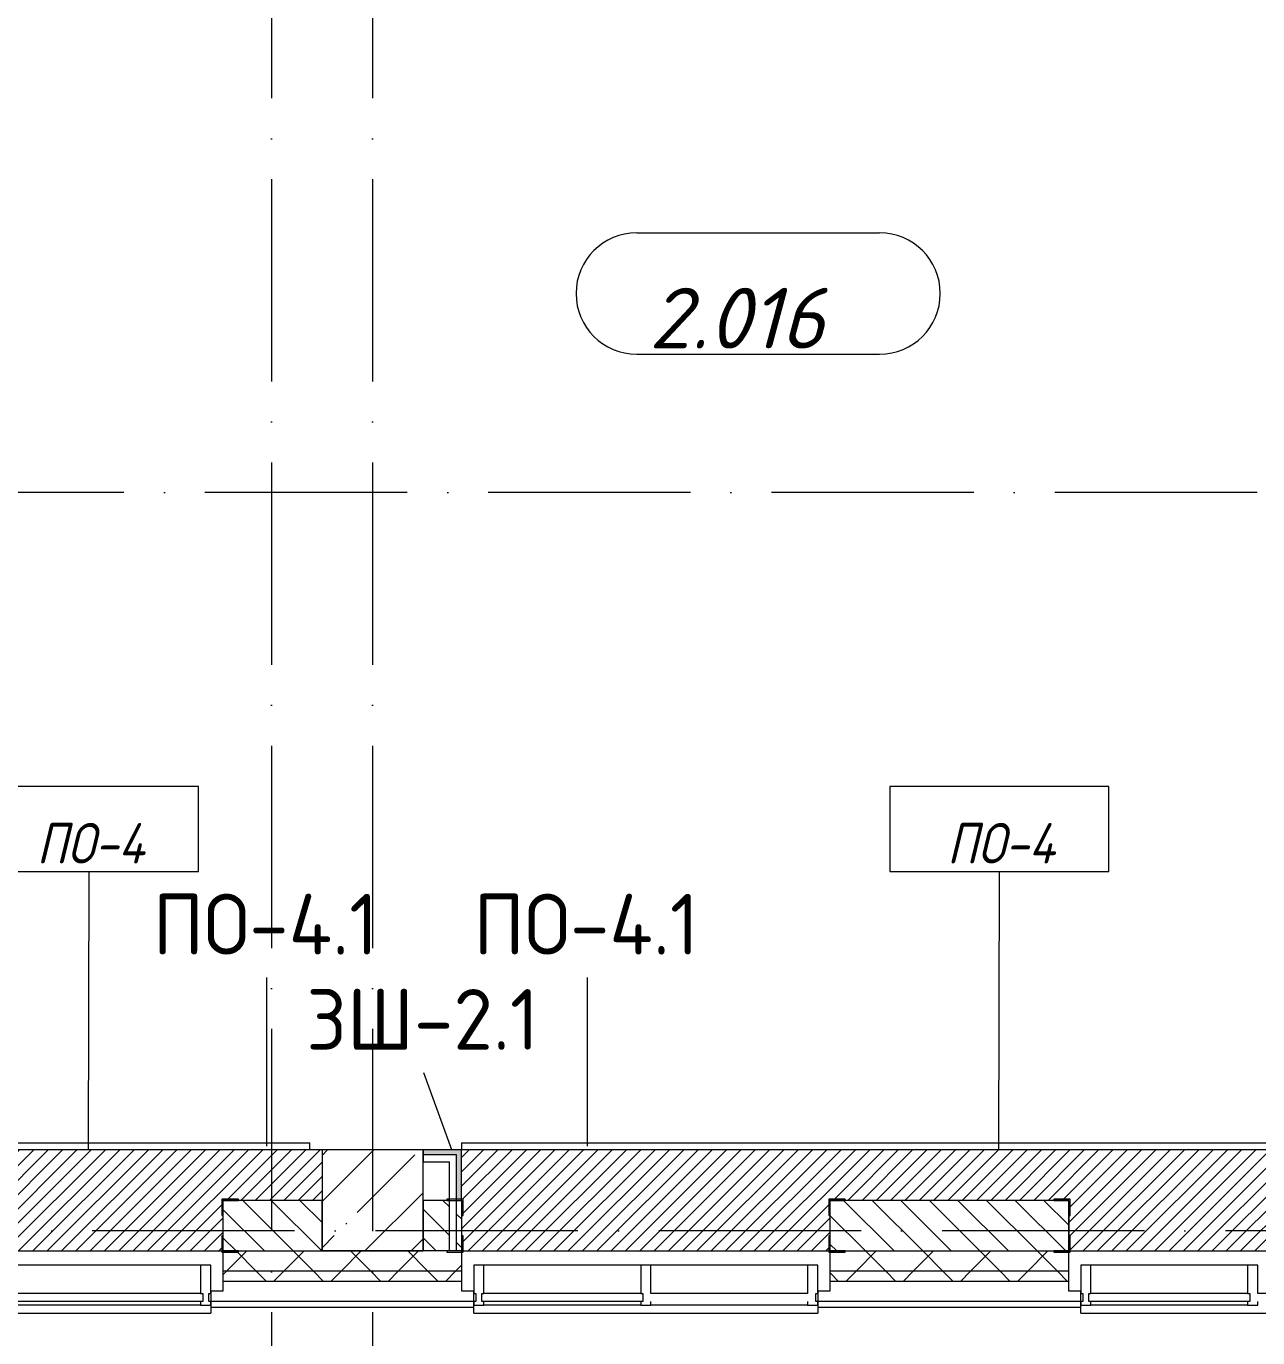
# Model space of a CAD drawing. Header units: millimetres. Extents: x -6467 to 106027, y -7090 to 195095.
# Drawn here: x 55788 to 61875, y 54752 to 61235 of the extents above; entities that cross this region are included whole.
import ezdxf

# ---------------------------------------------------------------- set-up
doc = ezdxf.new("R2010")
doc.units = ezdxf.units.MM
doc.linetypes.add('50_200_ШТРИХ_1Т_ш5_п1_п1_', pattern=[1400, 1000, -200, 0, -200])
for name, color, linetype, lineweight, true_color in [('A-AREA-IDEN-1', 7, 'Continuous', 9, 0xaaaaaa), ('A-FLOR-PATT-1', 7, 'Continuous', 5, 0xd61c12), ('A-GENM-1', 7, 'Continuous', 9, 0xaaaaaa), ('A-GENM-2', 7, 'Continuous', 20, 0xaaaaaa), ('A-WALL-1', 7, 'Continuous', 5, 0x77b143), ('Оси-3', 7, '50_200_ШТРИХ_1Т_ш5_п1_п1_', 9, 0xaaaaaa)]:
    doc.layers.add(name, color=color, linetype=linetype, lineweight=lineweight, true_color=true_color)
for name, color, linetype, lineweight in [('A-FLOR', 7, 'Continuous', 9), ('A-FLOR-IDEN', 7, 'Continuous', 9), ('A-GLAZ', 7, 'Continuous', 5), ('A-GLAZ-CWMG', 7, 'Continuous', 9), ('A-GLAZ-CWMG-1', 7, 'Continuous', 20), ('A-WALL', 7, 'Continuous', 5), ('A-WALL-FNSH-1', 7, 'Continuous', 5), ('A-WALL-IDEN', 7, 'Continuous', 9), ('I-WALL', 7, 'Continuous', 5), ('S-COLS-1', 7, 'Continuous', 5)]:
    doc.layers.add(name, color=color, linetype=linetype, lineweight=lineweight)
doc.styles.add('GOST Common', font='', dxfattribs={"height": 300})
doc.styles.add('GOST Common_I', font='', dxfattribs={"width": 0.9, "height": 200})
doc.styles.add('ISOCPEUR_I', font='isocpeui.ttf', dxfattribs={"height": 300})
doc.styles.get('GOST Common').set_extended_font_data('GOST Common')
doc.styles.get('GOST Common_I').set_extended_font_data('GOST Common', italic=True)
pattern_1 = [(135, (0, 0), (-70.71068, -70.71068), [])]
pattern_2 = [(45, (0, 0), (-141.42136, 141.42136), []), (135, (0, 0), (-141.42136, -141.42136), [])]

# ---------------------------------------------------------------- blocks, each defined once
blk = doc.blocks.new('Прямоугольный импост - Импост структурный с накладкой - 180мм-22437098-АИ_План этажа Радиаторы_2')
at = {"layer": 'A-GLAZ-CWMG-1'}
for p, q in [((-50, 0), (-50, 17)), ((-50, 17), (0, 17)), ((-40, 0), (-50, 0)), ((-40, -40), (-40, 0)), ((0, 0), (-10, 0)), ((-10, 0), (-10, -40)), ((0, 17), (0, 0)), ((-50, -180), (-50, -40)), ((-50, -40), (-40, -40)), ((-10, -40), (0, -40)), ((0, -40), (0, -180)), ((0, -180), (-50, -180))]:
    blk.add_line(p, q, dxfattribs=at)
blk = doc.blocks.new('Прямоугольный импост - Импост структурный с накладкой - 180мм-22437089-АИ_План этажа Радиаторы_2')
at = {"layer": 'A-GLAZ-CWMG'}
for p, q in [((47650, 55111), (46050, 55111)), ((47650, 54931), (46050, 54931)), ((47650, 54914), (46050, 54914))]:
    blk.add_line(p, q, dxfattribs=at)
blk = doc.blocks.new('Прямоугольный импост - Импост структурный с накладкой - 180мм-22437111-АИ_План этажа Радиаторы_2')
at = {"layer": 'A-GLAZ-CWMG-1'}
for p, q in [((-50, 0), (-50, 17)), ((-50, 17), (0, 17)), ((0, 0), (-10, 0)), ((-10, 0), (-10, -40)), ((0, 17), (0, 0)), ((-50, -180), (-50, -40)), ((-10, -40), (0, -40)), ((0, -40), (0, -180)), ((0, -180), (-50, -180))]:
    blk.add_line(p, q, dxfattribs=at)
blk = doc.blocks.new('Прямоугольный импост - Импост структурный с накладкой - 180мм-V231-АИ_План этажа Радиаторы_2')
at = {"layer": 'A-GLAZ-CWMG'}
for p, q in [((49825, 55111), (49050, 55111)), ((49825, 54931), (49050, 54931)), ((49825, 54914), (49050, 54914))]:
    blk.add_line(p, q, dxfattribs=at)
blk = doc.blocks.new('Прямоугольный импост - Импост структурный с накладкой - 180мм-V232-АИ_План этажа Радиаторы_2')
at = {"layer": 'A-GLAZ-CWMG'}
for p, q in [((6637, 55111), (5862, 55111)), ((6637, 54914), (5862, 54914))]:
    blk.add_line(p, q, dxfattribs=at)
blk = doc.blocks.new('Прямоугольный импост - Импост структурный с накладкой - 180мм-V237-АИ_План этажа Радиаторы_2')
at = {"layer": 'A-GLAZ-CWMG-1'}
for p, q in [((-25, 0), (-25, 17)), ((-25, 17), (25, 17)), ((-15, 0), (-25, 0)), ((-15, -40), (-15, 0)), ((25, 17), (25, 0)), ((-25, -180), (-25, -40)), ((-25, -40), (-15, -40)), ((25, -40), (25, -180)), ((25, -180), (-25, -180))]:
    blk.add_line(p, q, dxfattribs=at)
blk = doc.blocks.new('Прямоугольный импост - Импост структурный с накладкой - 180мм-22437157-АИ_План этажа Радиаторы_2')
at = {"layer": 'A-GLAZ-CWMG-1'}
for p, q in [((0, 17), (-50, 17)), ((-50, 17), (-50, 0)), ((-50, 0), (-40, 0)), ((-40, 0), (-40, -40)), ((-10, -40), (-10, 0)), ((-10, 0), (0, 0)), ((0, 0), (0, 17)), ((-40, -40), (-50, -40)), ((-50, -40), (-50, -180)), ((0, -40), (-10, -40)), ((0, -180), (0, -40)), ((-50, -180), (0, -180))]:
    blk.add_line(p, q, dxfattribs=at)
blk = doc.blocks.new('Фахверк _газобетон торцы_355 - Фахверк _газобетон торцы_-25574823-АИ_План этажа Радиаторы_2')
at = {"layer": 'A-GENM-2'}
for p, q in [((89406, 11134.7), (89325, 11134.7)), ((89325, 11134.7), (89325, 11128.7)), ((89325, 11128.7), (89400, 11128.7)), ((89400, 11128.7), (89400, 11053.7)), ((89406, 11053.7), (89406, 11134.7)), ((89400, 11053.7), (89406, 11053.7)), ((89400, 10953.7), (89400, 10878.7)), ((89406, 10953.7), (89400, 10953.7)), ((89406, 10872.7), (89406, 10953.7)), ((89400, 10878.7), (89325, 10878.7)), ((89325, 10878.7), (89325, 10872.7)), ((89325, 10872.7), (89406, 10872.7))]:
    blk.add_line(p, q, dxfattribs=at)
blk = doc.blocks.new('Фахверк _газобетон торцы_357 - Фахверк _газобетон торцы_-25574863-АИ_План этажа Радиаторы_2')
at = {"layer": 'A-GENM-2'}
for p, q in [((89406, 11134.7), (89325, 11134.7)), ((89325, 11134.7), (89325, 11128.7)), ((89325, 11128.7), (89400, 11128.7)), ((89400, 11128.7), (89400, 11053.7)), ((89406, 11053.7), (89406, 11134.7)), ((89400, 11053.7), (89406, 11053.7)), ((89400, 10953.7), (89400, 10878.7)), ((89406, 10953.7), (89400, 10953.7)), ((89406, 10872.7), (89406, 10953.7)), ((89400, 10878.7), (89325, 10878.7)), ((89325, 10878.7), (89325, 10872.7)), ((89325, 10872.7), (89406, 10872.7))]:
    blk.add_line(p, q, dxfattribs=at)
blk = doc.blocks.new('Фахверк _газобетон торцы_358 - Фахверк _газобетон торцы_-25574883-АИ_План этажа Радиаторы_2')
at = {"layer": 'A-GENM-2'}
for p, q in [((89406, 156989.3), (89325, 156989.3)), ((89325, 156989.3), (89325, 156983.3)), ((89325, 156983.3), (89400, 156983.3)), ((89400, 156983.3), (89400, 156908.3)), ((89406, 156908.3), (89406, 156989.3)), ((89400, 156908.3), (89406, 156908.3)), ((89406, 156808.3), (89400, 156808.3)), ((89400, 156808.3), (89400, 156733.3)), ((89406, 156727.3), (89406, 156808.3)), ((89400, 156733.3), (89325, 156733.3)), ((89325, 156733.3), (89325, 156727.3)), ((89325, 156727.3), (89406, 156727.3))]:
    blk.add_line(p, q, dxfattribs=at)
blk = doc.blocks.new('Фахверк _газобетон торцы_706 - Фахверк _газобетон торцы_-25597288-АИ_План этажа Радиаторы_2')
at = {"layer": 'A-GENM-2'}
for p, q in [((89406, 156989.3), (89325, 156989.3)), ((89325, 156989.3), (89325, 156983.3)), ((89325, 156983.3), (89400, 156983.3)), ((89400, 156983.3), (89400, 156908.3)), ((89406, 156908.3), (89406, 156989.3)), ((89400, 156908.3), (89406, 156908.3)), ((89406, 156808.3), (89400, 156808.3)), ((89400, 156808.3), (89400, 156733.3)), ((89406, 156727.3), (89406, 156808.3)), ((89400, 156733.3), (89325, 156733.3)), ((89325, 156733.3), (89325, 156727.3)), ((89325, 156727.3), (89406, 156727.3))]:
    blk.add_line(p, q, dxfattribs=at)
blk = doc.blocks.new('Отлив_СКБ - Отлив витража-V397-АИ_План этажа Радиаторы_2')
at = {"layer": 'A-GLAZ'}
for p, q in [((0, 69), (0, 100)), ((1700, 100), (0, 100)), ((1700, 100), (1700, 69)), ((50, 2), (1650, 2)), ((1650, 0), (50, 0))]:
    blk.add_line(p, q, dxfattribs=at)
blk = doc.blocks.new('Отлив_СКБ - Отлив витража-V398-АИ_План этажа Радиаторы_2')
at = {"layer": 'A-GLAZ'}
for p, q in [((0, 69), (0, 100)), ((1700, 100), (0, 100)), ((1700, 100), (1700, 69)), ((875, 2), (1650, 2)), ((825, 0), (50, 0)), ((1650, 0), (875, 0))]:
    blk.add_line(p, q, dxfattribs=at)
blk = doc.blocks.new('AAR_СКБ_Марка_помещения_1_5 ммп - Номер-27962133-АИ_План этажа Радиаторы_2')
at = {"layer": 'A-AREA-IDEN-1'}
for p, q in [((-2.987, 3), (3.013, 3)), ((-2.987, 0), (3.013, 0))]:
    blk.add_line(p, q, dxfattribs=at)
for centre, start, end in [((-2.987, 1.5), 90, 270), ((3.013, 1.5), 270, 90)]:
    blk.add_arc(centre, 1.5, start, end, dxfattribs=at)
blk = doc.blocks.new('AAR_СКБ_Марка_Перекрытия_1 мм - Марка пола-27961726-АИ_План этажа Радиаторы_2')
at = {"layer": 'A-FLOR-IDEN'}
for p, q in [((2.723, 2.101), (-2.69, 2.101)), ((-2.69, 2.101), (-2.69, 0)), ((2.723, 0), (2.723, 2.101)), ((-2.69, 0), (2.723, 0))]:
    blk.add_line(p, q, dxfattribs=at)

msp = doc.modelspace()

# ---------------------------------------------------------------- hatches: boundary and pattern name
at = {"layer": 'A-FLOR-PATT-1'}
h = msp.add_hatch(dxfattribs=at)
h.set_pattern_fill('FP_325', color=256, style=0, pattern_type=2)
h.set_pattern_definition([(45, (56000.224, 55431.04), (-35.3553, 35.3553), [])])
h.paths.add_polyline_path([(56755.4, 55181), (56755.4, 55256), (56760.4, 55256), (56760.4, 55356), (56755.4, 55356), (56755.4, 55437), (56836.4, 55437), (56836.4, 55431), (57250, 55431), (57250, 55681), (54940.4, 55681), (54941.4, 55437), (54947.4, 55437), (54947.4, 55356), (54941.4, 55356), (54941.4, 55256), (54947.4, 55256), (54947.4, 55181), (55980.4, 55181)])
h = msp.add_hatch(dxfattribs=at)
h.set_pattern_fill('FP_382', color=256, style=0, pattern_type=2)
h.set_pattern_definition([(45, (58999.776, 55431.04), (-35.35534, 35.35534), [])])
h.paths.add_polyline_path([(59302.4, 55181), (59755.4, 55181.8), (59755.4, 55256), (59760.4, 55256), (59760.4, 55356), (59755.4, 55356), (59755.4, 55437), (59836.4, 55437), (59836.4, 55431), (60866.4, 55431), (60866.4, 55437), (60947.4, 55437), (60947.4, 55356), (60941.4, 55356), (60941.4, 55256), (60947.4, 55256), (60947.4, 55181), (62755.4, 55181), (62755.4, 55256), (62760.4, 55256), (62760.4, 55356), (62755.4, 55356), (62755.4, 55437), (62836.4, 55437), (62836.4, 55431), (63250, 55431), (63250, 55681), (57940, 55681), (57941.4, 55437), (57947.4, 55437), (57947.4, 55356), (57941.4, 55356), (57941.4, 55256), (57947.4, 55256), (57947.4, 55181), (58471.9, 55181)])
at = {"layer": 'A-WALL'}
h = msp.add_hatch(dxfattribs=at)
h.set_pattern_fill('FP_125', color=256, style=0, pattern_type=2)
h.set_pattern_definition(pattern_2)
h.paths.add_polyline_path([(74400, 55081), (74400, 55181), (68087, 55181), (68087, 55081), (74350, 55081)])
h.paths.add_polyline_path([(65946.4, 55081), (66450, 55081), (66450, 55181), (64968.4, 55181), (64968.4, 55081), (65115.9, 55081)])
h.paths.add_polyline_path([(63968.4, 55081), (63968.4, 55181), (62760.4, 55181), (62760.4, 55081), (63870.1, 55081)])
h.paths.add_polyline_path([(66950, 55081), (67212, 55081), (67212, 55181), (66950, 55181), (66950, 55169.4)])
h.paths.add_polyline_path([(59760.4, 55081), (60940.4, 55081), (60940.4, 55181), (59760.4, 55181)])
h.paths.add_polyline_path([(57940.4, 55081), (57940.4, 55181), (56760.4, 55181), (56760.4, 55081), (57641.4, 55081)])
h.paths.add_polyline_path([(54734.6, 55081), (54940.4, 55081), (54940.4, 55181), (53760.4, 55181), (53760.4, 55081), (54319.4, 55081)])
h.paths.add_polyline_path([(51827.9, 55081), (51940.4, 55081), (51940.4, 55181), (50760.4, 55181), (50760.4, 55081), (50997.4, 55081)])
h.paths.add_polyline_path([(47760.4, 55081), (48940.4, 55081), (48940.4, 55181), (47760.4, 55181)])
h.paths.add_polyline_path([(45599.2, 55081), (45940.4, 55081), (45940.4, 55181), (44460.4, 55181), (44460.4, 55081), (45183.9, 55081)])
h.paths.add_polyline_path([(41861.9, 55081), (42640.4, 55081), (42640.4, 55181), (41460.4, 55181), (41460.4, 55081)])
h.paths.add_polyline_path([(39640.4, 55081), (39640.4, 55181), (38460.4, 55181), (38460.4, 55081), (39370.4, 55081)])
h.paths.add_polyline_path([(36640.4, 55081), (36640.4, 55181), (35460.4, 55181), (35460.4, 55081), (36463.7, 55081)])
h.paths.add_polyline_path([(32726.4, 55081), (33640.4, 55081), (33640.4, 55181), (32460.4, 55181), (32460.4, 55081)])
h.paths.add_polyline_path([(30640.4, 55081), (30640.4, 55181), (29460.4, 55181), (29460.4, 55081), (30234.9, 55081)])
h.paths.add_polyline_path([(26400, 55081), (27640.4, 55081), (27640.4, 55181), (26400, 55181)])
h.paths.add_polyline_path([(23590.9, 55081), (24700, 55081), (24700, 55181), (23400, 55181), (23400, 55081)])
h.paths.add_polyline_path([(21514.7, 55081), (21700, 55081), (21700, 55181), (20400, 55181), (20400, 55081), (21099.4, 55081)])
h.paths.add_polyline_path([(17400, 55081), (18700, 55081), (18700, 55181), (17400, 55181)])
h.paths.add_polyline_path([(16116.5, 55081), (16525, 55081), (16525, 55181), (6687, 55181), (6687, 55081), (14455.5, 55081)])
h.paths.add_polyline_path([(5812, 55081), (5812, 55181), (-2450, 55181), (-2450, 55081), (2828.5, 55081)])
h = msp.add_hatch(dxfattribs=at)
h.set_pattern_fill('FP_125', color=256, style=0, pattern_type=2)
h.set_pattern_definition(pattern_2)
h.paths.add_polyline_path([(74350, 55031), (74350, 55081), (68087, 55081), (68087, 55031), (74251.4, 55031)])
h.paths.add_polyline_path([(67212, 55031), (67212, 55081), (66950, 55081), (66950, 55031)])
h.paths.add_polyline_path([(66450, 55031), (66450, 55081), (64968.4, 55081), (64968.4, 55031), (65946.4, 55031)])
h.paths.add_polyline_path([(63870.1, 55031), (63968.4, 55031), (63968.4, 55081), (62760.4, 55081), (62760.4, 55031), (63454.9, 55031)])
h.paths.add_polyline_path([(60940.4, 55031), (60940.4, 55081), (59760.4, 55081), (59760.4, 55031), (60132.9, 55031)])
h.paths.add_polyline_path([(57641.4, 55031), (57940.4, 55031), (57940.4, 55081), (56760.4, 55081), (56760.4, 55031), (56810.9, 55031)])
h.paths.add_polyline_path([(54734.6, 55031), (54940.4, 55031), (54940.4, 55081), (53760.4, 55081), (53760.4, 55031), (54319.4, 55031)])
h.paths.add_polyline_path([(51940.4, 55031), (51940.4, 55081), (50760.4, 55081), (50760.4, 55031), (51827.9, 55031)])
h.paths.add_polyline_path([(47760.4, 55031), (48940.4, 55031), (48940.4, 55081), (47760.4, 55081)])
h.paths.add_polyline_path([(45599.2, 55031), (45940.4, 55031), (45940.4, 55081), (44460.4, 55081), (44460.4, 55031), (45183.9, 55031)])
h.paths.add_polyline_path([(42640.4, 55031), (42640.4, 55081), (41460.4, 55081), (41460.4, 55031), (41861.9, 55031)])
h.paths.add_polyline_path([(39370.4, 55031), (39640.4, 55031), (39640.4, 55081), (38460.4, 55081), (38460.4, 55031), (38539.9, 55031)])
h.paths.add_polyline_path([(36463.7, 55031), (36640.4, 55031), (36640.4, 55081), (35460.4, 55081), (35460.4, 55031), (36048.4, 55031)])
h.paths.add_polyline_path([(33640.4, 55031), (33640.4, 55081), (32460.4, 55081), (32460.4, 55031), (33556.9, 55031)])
h.paths.add_polyline_path([(29460.4, 55031), (30640.4, 55031), (30640.4, 55081), (29460.4, 55081)])
h.paths.add_polyline_path([(26400, 55031), (27640.4, 55031), (27640.4, 55081), (26400, 55081)])
h.paths.add_polyline_path([(23400, 55031), (24700, 55031), (24700, 55081), (23400, 55081)])
h.paths.add_polyline_path([(21099.4, 55031), (21700, 55031), (21700, 55081), (20400, 55081), (20400, 55031)])
h.paths.add_polyline_path([(16525, 55031), (16525, 55081), (6687, 55081), (6687, 55031), (16116.5, 55031)])
h.paths.add_polyline_path([(18607.9, 55031), (18700, 55031), (18700, 55081), (17400, 55081), (17400, 55031), (17777.5, 55031)])
h.paths.add_polyline_path([(5812, 55031), (5812, 55081), (-2550, 55081), (-2550, 55031), (2828.5, 55031)])
at = {"layer": 'A-WALL-1'}
for points in [[(57915, 55656), (57940, 55656), (57940, 55681), (57750, 55681), (57750, 55656)], [(57940, 55431), (57940, 55656), (57915, 55656), (57915, 55431)]]:
    msp.add_hatch(color=256, dxfattribs=at).paths.add_polyline_path(points)
at = {"layer": 'I-WALL'}
h = msp.add_hatch(dxfattribs=at)
h.set_pattern_fill('FP_2', color=256, style=0, pattern_type=2)
h.set_pattern_definition(pattern_1)
h.paths.add_polyline_path([(54880.4, 55181), (54880.4, 55431), (54750, 55431), (54750, 55181)])
h.paths.add_polyline_path([(54940.4, 55181), (54940.4, 55431), (54915.4, 55431), (54915.4, 55181)])
h.paths.add_polyline_path([(56810.9, 55181), (57250, 55181), (57250, 55431), (56760.4, 55431), (56760.4, 55181)])
h = msp.add_hatch(dxfattribs=at)
h.set_pattern_fill('FP_2', color=256, style=0, pattern_type=2)
h.set_pattern_definition(pattern_1)
h.paths.add_polyline_path([(66450, 55181), (66450, 55431), (64968.4, 55431), (64968.4, 55181), (65946.4, 55181)])
h.paths.add_polyline_path([(63870.1, 55181), (63910, 55181), (63910, 55431), (63750, 55431), (63750, 55181)])
h.paths.add_polyline_path([(63250, 55181), (63250, 55431), (62760.4, 55431), (62760.4, 55181)])
h.paths.add_polyline_path([(63968.4, 55181), (63968.4, 55431), (63945, 55431), (63945, 55181)])
h.paths.add_polyline_path([(60940.4, 55181), (60940.4, 55431), (59760.4, 55431), (59760.4, 55181), (60132.9, 55181)])
h.paths.add_polyline_path([(57750, 55181), (57880, 55181), (57880, 55431), (57750, 55431), (57750, 55298.5)])
h.paths.add_polyline_path([(57915, 55181), (57940.4, 55181), (57940, 55431), (57915, 55431), (57915, 55298.5)])
at = {"layer": 'S-COLS-1'}
h = msp.add_hatch(dxfattribs=at)
h.set_pattern_fill('FP_1', color=256, style=0, pattern_type=2)
h.set_pattern_definition([(45, (0, 0), (-228.0985, 228.0985), []), (45, (228.1, 0), (-228.0985, 228.0985), [403.225, -80.645, 6.706, -73.939])])
h.paths.add_polyline_path([(57250, 55181), (57750, 55181), (57750, 55681), (57250, 55681)])

# ---------------------------------------------------------------- linework, layer by layer
at = {"layer": 'A-FLOR'}
for p, q in [((57250, 55681), (54940.4, 55681)), ((63250, 55681), (57940, 55681)), ((60941.4, 55356), (60941.4, 55256)), ((54947.4, 55181), (56755.4, 55181)), ((57947.4, 55181), (59755.4, 55181)), ((60947.4, 55181), (62755.4, 55181))]:
    msp.add_line(p, q, dxfattribs=at)
at = {"layer": 'A-FLOR-IDEN'}
for p, q in [((56095.2, 55681), (56098.6, 57056.8)), ((60595, 55681), (60598.4, 57056.8))]:
    msp.add_line(p, q, dxfattribs=at)
at = {"layer": 'A-WALL'}
for p, q in [((54940.4, 55716), (57190, 55716)), ((57190, 55681), (57190, 55716)), ((57940, 55716), (63190, 55716)), ((57940, 55716), (57940, 55681)), ((57750, 55656), (57750, 55621)), ((57915, 55656), (57750, 55656)), ((57915, 55181), (57915, 55656)), ((57750, 55621), (57880, 55621)), ((57880, 55181), (57880, 55621)), ((57250, 55431), (56760.4, 55431)), ((56760.4, 55431), (56760.4, 55181)), ((57250, 55181), (57250, 55431)), ((57880, 55431), (57750, 55431)), ((57750, 55431), (57750, 55181)), ((57915, 55431), (57940.4, 55431)), ((57940.4, 55181), (57940.4, 55431)), ((60940.4, 55431), (59760.4, 55431)), ((59760.4, 55431), (59760.4, 55181)), ((60940.4, 55181), (60940.4, 55431)), ((56760.4, 55181), (57250, 55181)), ((59760.4, 55181), (60940.4, 55181)), ((57940.4, 55081), (56760.4, 55081)), ((60940.4, 55081), (59760.4, 55081)), ((57940.4, 55031), (56760.4, 55031)), ((60940.4, 55031), (59760.4, 55031)), ((58000, 54931), (56700, 54931)), ((61000, 54931), (59700, 54931))]:
    msp.add_line(p, q, dxfattribs=at)
at = {"layer": 'A-WALL-FNSH-1'}
for p, q in [((57940, 55681), (57750, 55681)), ((57750, 55681), (57750, 55656)), ((57940, 55431), (57940, 55681)), ((56760.4, 55181), (56760.4, 54981.9)), ((57940.4, 55181), (57250, 55181)), ((57940.4, 54981.9), (57940.4, 55181)), ((59760.4, 55181), (59760.4, 54981.9)), ((60940.4, 54981.9), (60940.4, 55181)), ((56760.4, 54981.9), (56700, 54981.9)), ((56700, 54981.9), (56700, 54904)), ((58000, 54981.9), (57940.4, 54981.9)), ((58000, 54904), (58000, 54981.9)), ((59760.4, 54981.9), (59700, 54981.9)), ((59700, 54981.9), (59700, 54904)), ((61000, 54981.9), (60940.4, 54981.9)), ((61000, 54904), (61000, 54981.9)), ((56700, 54904), (58000, 54904)), ((59700, 54904), (61000, 54904))]:
    msp.add_line(p, q, dxfattribs=at)
at = {"layer": 'A-WALL-IDEN'}
for p, q in [((56977.4, 55698.5), (56977.4, 56532.9)), ((58562.8, 55698.5), (58562.8, 56532.9)), ((57891.4, 55681.8), (57753.1, 56062.2))]:
    msp.add_line(p, q, dxfattribs=at)
at = {"layer": 'S-COLS-1'}
for p, q in [((57750, 55681), (57250, 55681)), ((57250, 55681), (57250, 55181)), ((57750, 55181), (57750, 55681)), ((57250, 55181), (57750, 55181))]:
    msp.add_line(p, q, dxfattribs=at)
at = {"layer": 'Оси-3'}
for p, q in [((57000, 91281), (57000, 52458)), ((57500, 91281), (57500, 52458)), ((74472.3, 58931), (-5267.3, 58931)), ((104718, 55281), (-5267.3, 55281))]:
    msp.add_line(p, q, dxfattribs=at)

# ---------------------------------------------------------------- block references
at = {"layer": 'A-AREA-IDEN-1', "xscale": 199.9999999999999, "yscale": 199.9999999999999, "zscale": 199.9999999999999}
msp.add_blockref('AAR_СКБ_Марка_помещения_1_5 ммп - Номер-27962133-АИ_План этажа Радиаторы_2', (59403.1, 59613.9), dxfattribs=at)
at = {"layer": 'A-FLOR-IDEN', "xscale": 199.9999999999999, "yscale": 199.9999999999999, "zscale": 199.9999999999999}
for p in [(56095.2, 57056.8), (60595, 57056.8)]:
    msp.add_blockref('AAR_СКБ_Марка_Перекрытия_1 мм - Марка пола-27961726-АИ_План этажа Радиаторы_2', p, dxfattribs=at)
at = {"layer": 'A-GENM-1', "rotation": 180}
for name, p in [('Фахверк _газобетон торцы_355 - Фахверк _газобетон торцы_-25574823-АИ_План этажа Радиаторы_2', (146161.4, 66309.8)), ('Фахверк _газобетон торцы_357 - Фахверк _газобетон торцы_-25574863-АИ_План этажа Радиаторы_2', (149161.4, 66309.8))]:
    msp.add_blockref(name, p, dxfattribs=at)
at = {"layer": 'A-GENM-1'}
for name, p in [('Фахверк _газобетон торцы_358 - Фахверк _газобетон торцы_-25574883-АИ_План этажа Радиаторы_2', (-31458.6, -101552.3)), ('Фахверк _газобетон торцы_706 - Фахверк _газобетон торцы_-25597288-АИ_План этажа Радиаторы_2', (-28458.6, -101552.3))]:
    msp.add_blockref(name, p, dxfattribs=at)
at = {"layer": 'A-GLAZ', "rotation": 180}
for name, p in [('Отлив_СКБ - Отлив витража-V397-АИ_План этажа Радиаторы_2', (56700, 54973)), ('Отлив_СКБ - Отлив витража-V398-АИ_План этажа Радиаторы_2', (59700, 54973)), ('Отлив_СКБ - Отлив витража-V398-АИ_План этажа Радиаторы_2', (62700, 54973))]:
    msp.add_blockref(name, p, dxfattribs=at)
at = {"layer": 'A-GLAZ-CWMG'}
for name, p in [('Прямоугольный импост - Импост структурный с накладкой - 180мм-22437089-АИ_План этажа Радиаторы_2', (9000, 0)), ('Прямоугольный импост - Импост структурный с накладкой - 180мм-V231-АИ_План этажа Радиаторы_2', (9000, 0)), ('Прямоугольный импост - Импост структурный с накладкой - 180мм-V232-АИ_План этажа Радиаторы_2', (53013, 0)), ('Прямоугольный импост - Импост структурный с накладкой - 180мм-V231-АИ_План этажа Радиаторы_2', (12000, 0))]:
    msp.add_blockref(name, p, dxfattribs=at)
at = {"layer": 'A-GLAZ-CWMG', "extrusion": (0, 0, -1), "rotation": 180}
for name, p in [('Прямоугольный импост - Импост структурный с накладкой - 180мм-22437098-АИ_План этажа Радиаторы_2', (-56700, 54931)), ('Прямоугольный импост - Импост структурный с накладкой - 180мм-V237-АИ_План этажа Радиаторы_2', (-58850, 54931)), ('Прямоугольный импост - Импост структурный с накладкой - 180мм-22437111-АИ_План этажа Радиаторы_2', (-59700, 54931)), ('Прямоугольный импост - Импост структурный с накладкой - 180мм-V237-АИ_План этажа Радиаторы_2', (-61850, 54931))]:
    msp.add_blockref(name, p, dxfattribs=at)
at = {"layer": 'A-GLAZ-CWMG', "rotation": 180}
for p in [(58000, 54931), (61000, 54931)]:
    msp.add_blockref('Прямоугольный импост - Импост структурный с накладкой - 180мм-22437157-АИ_План этажа Радиаторы_2', p, dxfattribs=at)

# ---------------------------------------------------------------- texts
at = {"layer": 'A-AREA-IDEN-1', "insert": (59298.9, 59642.1), "char_height": 300, "width": 900, "attachment_point": 8, "line_spacing_factor": 1.139951, "style": 'ISOCPEUR_I'}
msp.add_mtext('\\pxqc,t8.46667,16.93333,25.4,33.86667,42.33333,50.8,59.26667,67.73333,76.2,84.66667,93.13333,101.6,110.06667,118.53333,127,135.46667,143.93333,152.4,160.86667,169.33333,177.8,186.26667,194.73333,203.2,211.66667,220.13333,228.6,237.06667,245.53333,254,262.46667,270.93333;{2.016}', dxfattribs=at)
at = {"layer": 'A-FLOR-IDEN', "char_height": 200, "width": 572.4, "attachment_point": 5, "line_spacing_factor": 1.022766, "style": 'GOST Common_I'}
for insert in [(56105.4, 57196.5), (60605.2, 57196.5)]:
    msp.add_mtext('\\pxqc,t0.9,1.8,2.7,3.6,4.5,5.4,6.3,7.2,8.1,9,9.9,10.8,11.7,12.6,13.5,14.4,15.3,16.2,17.1,18,18.9,19.8,20.7,21.6,22.5,23.4,24.3,25.2,26.1,27,27.9,28.8;{ПО-4}', dxfattribs=dict(at, insert=insert))
at = {"layer": 'A-WALL-IDEN', "char_height": 300, "attachment_point": 2, "line_spacing_factor": 1.022766, "style": 'GOST Common'}
for s, insert, width in [('\\pxqc,t0.26667,0.53333,0.8,1.06667,1.33333,1.6,1.86667,2.13333,2.4,2.66667,2.93333,3.2,3.46667,3.73333,4,4.26667,4.53333,4.8,5.06667,5.33333,5.6,5.86667,6.13333,6.4,6.66667,6.93333,7.2,7.46667,7.73333,8,8.26667,8.53333;{ПО-4.1}', (56970.4, 56946.3), 1178), ('\\pxqc,t0.26667,0.53333,0.8,1.06667,1.33333,1.6,1.86667,2.13333,2.4,2.66667,2.93333,3.2,3.46667,3.73333,4,4.26667,4.53333,4.8,5.06667,5.33333,5.6,5.86667,6.13333,6.4,6.66667,6.93333,7.2,7.46667,7.73333,8,8.26667,8.53333;{ПО-4.1}', (58555.8, 56946.3), 1178), ('\\pxqc,t0.26667,0.53333,0.8,1.06667,1.33333,1.6,1.86667,2.13333,2.4,2.66667,2.93333,3.2,3.46667,3.73333,4,4.26667,4.53333,4.8,5.06667,5.33333,5.6,5.86667,6.13333,6.4,6.66667,6.93333,7.2,7.46667,7.73333,8,8.26667,8.53333;{ЗШ-2.1}', (57747.1, 56475.6), 1190)]:
    msp.add_mtext(s, dxfattribs=dict(at, insert=insert, width=width))

doc.saveas('drawing.dxf')
